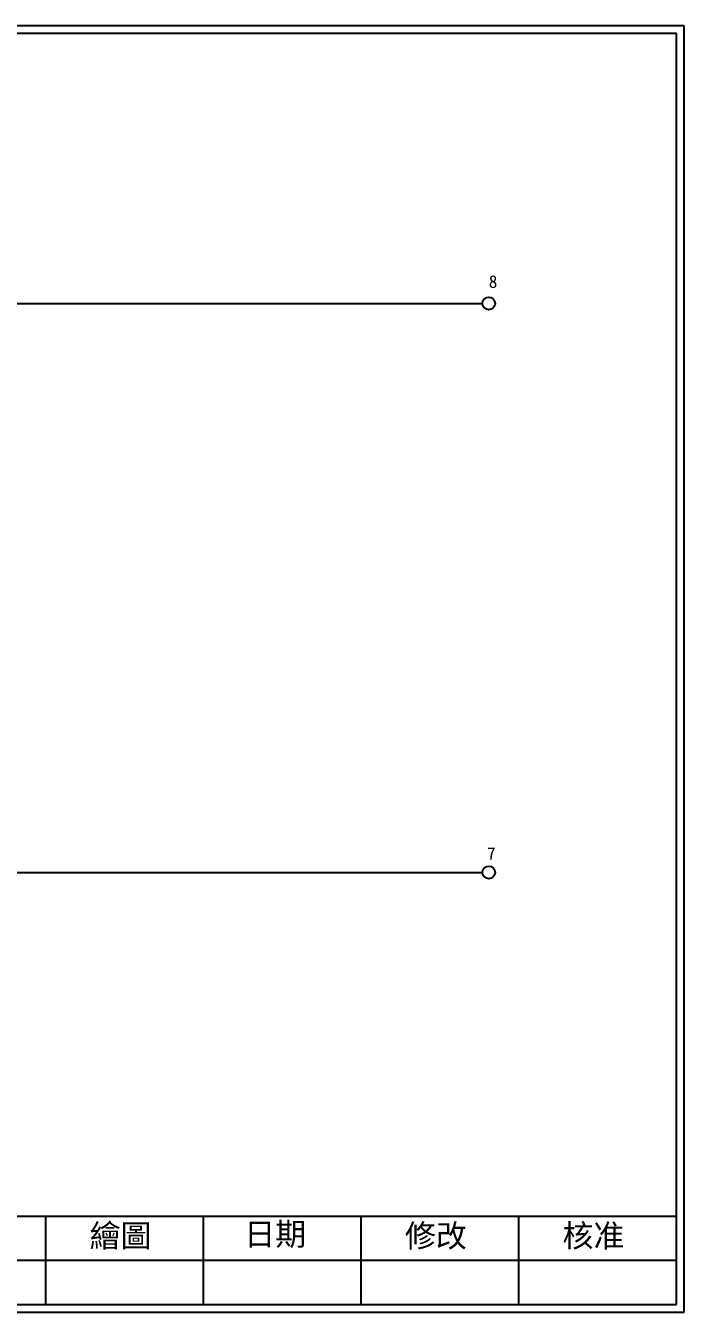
# Model space of a CAD drawing. Extents: x 10 to 297, y 3 to 207.
# Drawn here: x 192.6 to 297, y 3 to 207 of the extents above; entities that cross this region are included whole.
import ezdxf

# ---------------------------------------------------------------- set-up
doc = ezdxf.new("R2010")
doc.units = 0
doc.layers.get('0').update_dxf_attribs({"linetype": 'CONTINUOUS'})
doc.layers.add('圖框層', color=7, linetype='CONTINUOUS')
doc.layers.add('標尺寸層', color=3, linetype='CONTINUOUS')
doc.styles.add('STSL', font='kaiu.ttf')

msp = doc.modelspace()

# ---------------------------------------------------------------- linework, layer by layer
for p, q in [((22.33, 162.95), (265, 162.95)), ((26.52, 72.74), (265, 72.74))]:
    msp.add_line(p, q)
at = {"layer": '圖框層', "color": 7}
for p, q in [((297, 206.97), (10, 206.97)), ((297, 3), (297, 206.97)), ((295.75, 205.72), (11.25, 205.72)), ((295.75, 4.25), (295.75, 205.72)), ((11.25, 18.25), (295.75, 18.25)), ((195.75, 4.25), (195.75, 18.25)), ((220.75, 4.25), (220.75, 18.25)), ((245.75, 4.25), (245.75, 18.25)), ((270.75, 4.25), (270.75, 18.25)), ((145.75, 11.25), (295.75, 11.25)), ((11.25, 4.25), (295.75, 4.25)), ((10, 3), (297, 3))]:
    msp.add_line(p, q, dxfattribs=at)
at = {"layer": '標尺寸層', "color": 7}
for centre in [(266, 162.95), (266, 72.74)]:
    msp.add_circle(centre, 1, dxfattribs=at)

# ---------------------------------------------------------------- texts
at = {"layer": '圖框層', "color": 4, "style": 'STSL'}
for s, height, p in [('8', 2, (266, 165.41)), ('7', 2, (265.73, 74.74)), ('繪圖', 3.6, (202.69, 13.34)), ('日期', 3.6, (227.22, 13.59)), ('修改', 3.6, (252.69, 13.34)), ('核准', 3.6, (277.69, 13.34))]:
    msp.add_text(s, height=height, dxfattribs=at).set_placement(p)

doc.saveas('drawing.dxf')
